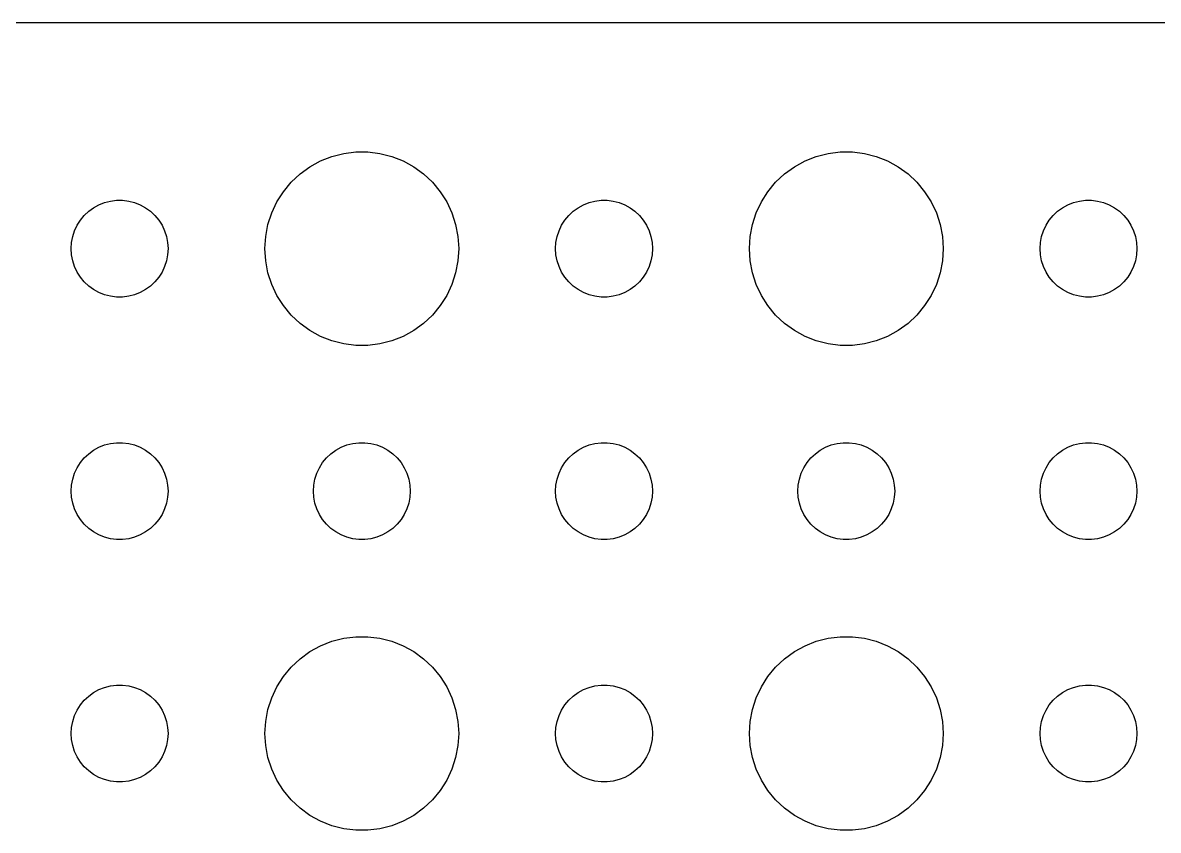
# Model space of a CAD drawing. Header units: metres. Extents: x -134 to 134, y 62 to 166.
# Drawn here: x -3 to 32.16, y 141.01 to 165.99 of the extents above; entities that cross this region are included whole.
import ezdxf

# ---------------------------------------------------------------- set-up
doc = ezdxf.new("R2010")
doc.units = ezdxf.units.M

msp = doc.modelspace()

# ---------------------------------------------------------------- linework, layer by layer
for p, q in [((129.814, 165.99), (-129.814, 165.99)), ((6.22266, 161.714), (6.57294, 161.853)), ((6.57294, 161.853), (6.93785, 161.947)), ((6.93785, 161.947), (7.31161, 161.994)), ((7.31161, 161.994), (7.68837, 161.994)), ((7.68837, 161.994), (8.06213, 161.947)), ((8.06213, 161.947), (8.42705, 161.853)), ((8.42705, 161.853), (8.77733, 161.714)), ((21.2227, 161.714), (21.5729, 161.853)), ((21.5729, 161.853), (21.9379, 161.947)), ((21.9379, 161.947), (22.3116, 161.994)), ((22.3116, 161.994), (22.6884, 161.994)), ((22.6884, 161.994), (23.0621, 161.947)), ((23.0621, 161.947), (23.427, 161.853)), ((23.427, 161.853), (23.7773, 161.714)), ((5.58772, 161.312), (5.89252, 161.533)), ((5.89252, 161.533), (6.22266, 161.714)), ((8.77733, 161.714), (9.10747, 161.533)), ((9.10747, 161.533), (9.41226, 161.312)), ((20.5877, 161.312), (20.8925, 161.533)), ((20.8925, 161.533), (21.2227, 161.714)), ((23.7773, 161.714), (24.1075, 161.533)), ((24.1075, 161.533), (24.4123, 161.312)), ((5.07294, 160.763), (5.31308, 161.054)), ((5.31308, 161.054), (5.58772, 161.312)), ((9.41226, 161.312), (9.6869, 161.054)), ((9.6869, 161.054), (9.92705, 160.763)), ((20.0729, 160.763), (20.3131, 161.054)), ((20.3131, 161.054), (20.5877, 161.312)), ((24.4123, 161.312), (24.6869, 161.054)), ((24.6869, 161.054), (24.927, 160.763)), ((4.87108, 160.445), (5.07294, 160.763)), ((9.92705, 160.763), (10.1289, 160.445)), ((19.8711, 160.445), (20.0729, 160.763)), ((24.927, 160.763), (25.1289, 160.445)), ((-0.80373, 160.266), (-0.63866, 160.357)), ((-0.63866, 160.357), (-0.46352, 160.427)), ((-0.46352, 160.427), (-0.28107, 160.473)), ((-0.28107, 160.473), (-0.09418, 160.497)), ((-0.09418, 160.497), (0.09418, 160.497)), ((0.09418, 160.497), (0.28107, 160.473)), ((0.28107, 160.473), (0.46352, 160.427)), ((0.46352, 160.427), (0.63866, 160.357)), ((0.63866, 160.357), (0.80373, 160.266)), ((4.71066, 160.104), (4.87108, 160.445)), ((10.1289, 160.445), (10.2893, 160.104)), ((14.1963, 160.266), (14.3613, 160.357)), ((14.3613, 160.357), (14.5365, 160.427)), ((14.5365, 160.427), (14.7189, 160.473)), ((14.7189, 160.473), (14.9058, 160.497)), ((14.9058, 160.497), (15.0942, 160.497)), ((15.0942, 160.497), (15.2811, 160.473)), ((15.2811, 160.473), (15.4635, 160.427)), ((15.4635, 160.427), (15.6387, 160.357)), ((15.6387, 160.357), (15.8037, 160.266)), ((19.7107, 160.104), (19.8711, 160.445)), ((25.1289, 160.445), (25.2893, 160.104)), ((29.1963, 160.266), (29.3613, 160.357)), ((29.3613, 160.357), (29.5365, 160.427)), ((29.5365, 160.427), (29.7189, 160.473)), ((29.7189, 160.473), (29.9058, 160.497)), ((29.9058, 160.497), (30.0942, 160.497)), ((30.0942, 160.497), (30.2811, 160.473)), ((30.2811, 160.473), (30.4635, 160.427)), ((30.4635, 160.427), (30.6387, 160.357)), ((30.6387, 160.357), (30.8037, 160.266)), ((-1.21352, 159.882), (-1.09344, 160.027)), ((-1.09344, 160.027), (-0.95613, 160.156)), ((-0.95613, 160.156), (-0.80373, 160.266)), ((0.80373, 160.266), (0.95613, 160.156)), ((0.95613, 160.156), (1.09344, 160.027)), ((1.09344, 160.027), (1.21352, 159.882)), ((4.59424, 159.746), (4.71066, 160.104)), ((10.2893, 160.104), (10.4057, 159.746)), ((13.7865, 159.882), (13.9065, 160.027)), ((13.9065, 160.027), (14.0439, 160.156)), ((14.0439, 160.156), (14.1963, 160.266)), ((15.8037, 160.266), (15.9561, 160.156)), ((15.9561, 160.156), (16.0934, 160.027)), ((16.0934, 160.027), (16.2135, 159.882)), ((19.5942, 159.746), (19.7107, 160.104)), ((25.2893, 160.104), (25.4057, 159.746)), ((28.7865, 159.882), (28.9065, 160.027)), ((28.9065, 160.027), (29.0439, 160.156)), ((29.0439, 160.156), (29.1963, 160.266)), ((30.8037, 160.266), (30.9561, 160.156)), ((30.9561, 160.156), (31.0934, 160.027)), ((31.0934, 160.027), (31.2135, 159.882)), ((-1.39465, 159.552), (-1.31445, 159.723)), ((-1.31445, 159.723), (-1.21352, 159.882)), ((1.21352, 159.882), (1.31445, 159.723)), ((1.31445, 159.723), (1.39465, 159.552)), ((4.52365, 159.376), (4.59424, 159.746)), ((10.4057, 159.746), (10.4763, 159.376)), ((13.6053, 159.552), (13.6855, 159.723)), ((13.6855, 159.723), (13.7865, 159.882)), ((16.2135, 159.882), (16.3145, 159.723)), ((16.3145, 159.723), (16.3947, 159.552)), ((19.5237, 159.376), (19.5942, 159.746)), ((25.4057, 159.746), (25.4763, 159.376)), ((28.6053, 159.552), (28.6855, 159.723)), ((28.6855, 159.723), (28.7865, 159.882)), ((31.2135, 159.882), (31.3145, 159.723)), ((31.3145, 159.723), (31.3947, 159.552)), ((-1.48816, 159.188), (-1.45287, 159.373)), ((-1.45287, 159.373), (-1.39465, 159.552)), ((1.39465, 159.552), (1.45287, 159.373)), ((1.45287, 159.373), (1.48816, 159.188)), ((4.5, 159), (4.52365, 159.376)), ((10.4763, 159.376), (10.5, 159)), ((13.5118, 159.188), (13.5471, 159.373)), ((13.5471, 159.373), (13.6053, 159.552)), ((16.3947, 159.552), (16.4529, 159.373)), ((16.4529, 159.373), (16.4882, 159.188)), ((19.5, 159), (19.5237, 159.376)), ((25.4763, 159.376), (25.5, 159)), ((28.5118, 159.188), (28.5471, 159.373)), ((28.5471, 159.373), (28.6053, 159.552)), ((31.3947, 159.552), (31.4529, 159.373)), ((31.4529, 159.373), (31.4882, 159.188)), ((-1.5, 159), (-1.48816, 159.188)), ((-1.48816, 158.812), (-1.5, 159)), ((1.48816, 159.188), (1.5, 159)), ((1.5, 159), (1.48816, 158.812)), ((4.52365, 158.624), (4.5, 159)), ((10.5, 159), (10.4763, 158.624)), ((13.5, 159), (13.5118, 159.188)), ((13.5118, 158.812), (13.5, 159)), ((16.4882, 159.188), (16.5, 159)), ((16.5, 159), (16.4882, 158.812)), ((19.5237, 158.624), (19.5, 159)), ((25.5, 159), (25.4763, 158.624)), ((28.5, 159), (28.5118, 159.188)), ((28.5118, 158.812), (28.5, 159)), ((31.4882, 159.188), (31.5, 159)), ((31.5, 159), (31.4882, 158.812)), ((-1.45287, 158.627), (-1.48816, 158.812)), ((-1.39465, 158.448), (-1.45287, 158.627)), ((1.45287, 158.627), (1.39465, 158.448)), ((1.48816, 158.812), (1.45287, 158.627)), ((4.59424, 158.254), (4.52365, 158.624)), ((10.4763, 158.624), (10.4057, 158.254)), ((13.5471, 158.627), (13.5118, 158.812)), ((13.6053, 158.448), (13.5471, 158.627)), ((16.4529, 158.627), (16.3947, 158.448)), ((16.4882, 158.812), (16.4529, 158.627)), ((19.5942, 158.254), (19.5237, 158.624)), ((25.4763, 158.624), (25.4057, 158.254)), ((28.5471, 158.627), (28.5118, 158.812)), ((28.6053, 158.448), (28.5471, 158.627)), ((31.4529, 158.627), (31.3947, 158.448)), ((31.4882, 158.812), (31.4529, 158.627)), ((-1.31445, 158.277), (-1.39465, 158.448)), ((-1.21352, 158.118), (-1.31445, 158.277)), ((1.31445, 158.277), (1.21352, 158.118)), ((1.39465, 158.448), (1.31445, 158.277)), ((4.71066, 157.896), (4.59424, 158.254)), ((10.4057, 158.254), (10.2893, 157.896)), ((13.6855, 158.277), (13.6053, 158.448)), ((13.7865, 158.118), (13.6855, 158.277)), ((16.3145, 158.277), (16.2135, 158.118)), ((16.3947, 158.448), (16.3145, 158.277)), ((19.7107, 157.896), (19.5942, 158.254)), ((25.4057, 158.254), (25.2893, 157.896)), ((28.6855, 158.277), (28.6053, 158.448)), ((28.7865, 158.118), (28.6855, 158.277)), ((31.3145, 158.277), (31.2135, 158.118)), ((31.3947, 158.448), (31.3145, 158.277)), ((-1.09344, 157.973), (-1.21352, 158.118)), ((-0.95613, 157.844), (-1.09344, 157.973)), ((1.09344, 157.973), (0.95613, 157.844)), ((1.21352, 158.118), (1.09344, 157.973)), ((4.87108, 157.555), (4.71066, 157.896)), ((10.2893, 157.896), (10.1289, 157.555)), ((13.9065, 157.973), (13.7865, 158.118)), ((14.0439, 157.844), (13.9065, 157.973)), ((16.0934, 157.973), (15.9561, 157.844)), ((16.2135, 158.118), (16.0934, 157.973)), ((19.8711, 157.555), (19.7107, 157.896)), ((25.2893, 157.896), (25.1289, 157.555)), ((28.9065, 157.973), (28.7865, 158.118)), ((29.0439, 157.844), (28.9065, 157.973)), ((31.0934, 157.973), (30.9561, 157.844)), ((31.2135, 158.118), (31.0934, 157.973)), ((-0.80373, 157.734), (-0.95613, 157.844)), ((-0.63866, 157.643), (-0.80373, 157.734)), ((-0.46352, 157.573), (-0.63866, 157.643)), ((-0.28107, 157.527), (-0.46352, 157.573)), ((-0.09418, 157.503), (-0.28107, 157.527)), ((0.28107, 157.527), (0.09418, 157.503)), ((0.46352, 157.573), (0.28107, 157.527)), ((0.63866, 157.643), (0.46352, 157.573)), ((0.80373, 157.734), (0.63866, 157.643)), ((0.95613, 157.844), (0.80373, 157.734)), ((5.07294, 157.237), (4.87108, 157.555)), ((10.1289, 157.555), (9.92705, 157.237)), ((14.1963, 157.734), (14.0439, 157.844)), ((14.3613, 157.643), (14.1963, 157.734)), ((14.5365, 157.573), (14.3613, 157.643)), ((14.7189, 157.527), (14.5365, 157.573)), ((14.9058, 157.503), (14.7189, 157.527)), ((15.2811, 157.527), (15.0942, 157.503)), ((15.4635, 157.573), (15.2811, 157.527)), ((15.6387, 157.643), (15.4635, 157.573)), ((15.8037, 157.734), (15.6387, 157.643)), ((15.9561, 157.844), (15.8037, 157.734)), ((20.0729, 157.237), (19.8711, 157.555)), ((25.1289, 157.555), (24.927, 157.237)), ((29.1963, 157.734), (29.0439, 157.844)), ((29.3613, 157.643), (29.1963, 157.734)), ((29.5365, 157.573), (29.3613, 157.643)), ((29.7189, 157.527), (29.5365, 157.573)), ((29.9058, 157.503), (29.7189, 157.527)), ((30.2811, 157.527), (30.0942, 157.503)), ((30.4635, 157.573), (30.2811, 157.527)), ((30.6387, 157.643), (30.4635, 157.573)), ((30.8037, 157.734), (30.6387, 157.643)), ((30.9561, 157.844), (30.8037, 157.734)), ((0.09418, 157.503), (-0.09418, 157.503)), ((5.31308, 156.946), (5.07294, 157.237)), ((9.92705, 157.237), (9.6869, 156.946)), ((15.0942, 157.503), (14.9058, 157.503)), ((20.3131, 156.946), (20.0729, 157.237)), ((24.927, 157.237), (24.6869, 156.946)), ((30.0942, 157.503), (29.9058, 157.503)), ((5.58772, 156.688), (5.31308, 156.946)), ((9.6869, 156.946), (9.41226, 156.688)), ((20.5877, 156.688), (20.3131, 156.946)), ((24.6869, 156.946), (24.4123, 156.688)), ((5.89252, 156.467), (5.58772, 156.688)), ((9.41226, 156.688), (9.10747, 156.467)), ((20.8925, 156.467), (20.5877, 156.688)), ((24.4123, 156.688), (24.1075, 156.467)), ((6.22266, 156.286), (5.89252, 156.467)), ((6.57294, 156.147), (6.22266, 156.286)), ((6.93785, 156.053), (6.57294, 156.147)), ((8.42705, 156.147), (8.06213, 156.053)), ((8.77733, 156.286), (8.42705, 156.147)), ((9.10747, 156.467), (8.77733, 156.286)), ((21.2227, 156.286), (20.8925, 156.467)), ((21.5729, 156.147), (21.2227, 156.286)), ((21.9379, 156.053), (21.5729, 156.147)), ((23.427, 156.147), (23.0621, 156.053)), ((23.7773, 156.286), (23.427, 156.147)), ((24.1075, 156.467), (23.7773, 156.286)), ((7.31161, 156.006), (6.93785, 156.053)), ((7.68837, 156.006), (7.31161, 156.006)), ((8.06213, 156.053), (7.68837, 156.006)), ((22.3116, 156.006), (21.9379, 156.053)), ((22.6884, 156.006), (22.3116, 156.006)), ((23.0621, 156.053), (22.6884, 156.006)), ((-0.46352, 152.927), (-0.28107, 152.973)), ((-0.28107, 152.973), (-0.09418, 152.997)), ((-0.09418, 152.997), (0.09418, 152.997)), ((0.09418, 152.997), (0.28107, 152.973)), ((0.28107, 152.973), (0.46352, 152.927)), ((7.03647, 152.927), (7.21892, 152.973)), ((7.21892, 152.973), (7.40581, 152.997)), ((7.40581, 152.997), (7.59418, 152.997)), ((7.59418, 152.997), (7.78107, 152.973)), ((7.78107, 152.973), (7.96352, 152.927)), ((14.5365, 152.927), (14.7189, 152.973)), ((14.7189, 152.973), (14.9058, 152.997)), ((14.9058, 152.997), (15.0942, 152.997)), ((15.0942, 152.997), (15.2811, 152.973)), ((15.2811, 152.973), (15.4635, 152.927)), ((22.0365, 152.927), (22.2189, 152.973)), ((22.2189, 152.973), (22.4058, 152.997)), ((22.4058, 152.997), (22.5942, 152.997)), ((22.5942, 152.997), (22.7811, 152.973)), ((22.7811, 152.973), (22.9635, 152.927)), ((29.5365, 152.927), (29.7189, 152.973)), ((29.7189, 152.973), (29.9058, 152.997)), ((29.9058, 152.997), (30.0942, 152.997)), ((30.0942, 152.997), (30.2811, 152.973)), ((30.2811, 152.973), (30.4635, 152.927)), ((-1.09344, 152.527), (-0.95613, 152.656)), ((-0.95613, 152.656), (-0.80373, 152.766)), ((-0.80373, 152.766), (-0.63866, 152.857)), ((-0.63866, 152.857), (-0.46352, 152.927)), ((0.46352, 152.927), (0.63866, 152.857)), ((0.63866, 152.857), (0.80373, 152.766)), ((0.80373, 152.766), (0.95613, 152.656)), ((0.95613, 152.656), (1.09344, 152.527)), ((6.40654, 152.527), (6.54385, 152.656)), ((6.54385, 152.656), (6.69626, 152.766)), ((6.69626, 152.766), (6.86133, 152.857)), ((6.86133, 152.857), (7.03647, 152.927)), ((7.96352, 152.927), (8.13866, 152.857)), ((8.13866, 152.857), (8.30373, 152.766)), ((8.30373, 152.766), (8.45613, 152.656)), ((8.45613, 152.656), (8.59344, 152.527)), ((13.9065, 152.527), (14.0439, 152.656)), ((14.0439, 152.656), (14.1963, 152.766)), ((14.1963, 152.766), (14.3613, 152.857)), ((14.3613, 152.857), (14.5365, 152.927)), ((15.4635, 152.927), (15.6387, 152.857)), ((15.6387, 152.857), (15.8037, 152.766)), ((15.8037, 152.766), (15.9561, 152.656)), ((15.9561, 152.656), (16.0934, 152.527)), ((21.4065, 152.527), (21.5439, 152.656)), ((21.5439, 152.656), (21.6963, 152.766)), ((21.6963, 152.766), (21.8613, 152.857)), ((21.8613, 152.857), (22.0365, 152.927)), ((22.9635, 152.927), (23.1387, 152.857)), ((23.1387, 152.857), (23.3037, 152.766)), ((23.3037, 152.766), (23.4561, 152.656)), ((23.4561, 152.656), (23.5934, 152.527)), ((28.9065, 152.527), (29.0439, 152.656)), ((29.0439, 152.656), (29.1963, 152.766)), ((29.1963, 152.766), (29.3613, 152.857)), ((29.3613, 152.857), (29.5365, 152.927)), ((30.4635, 152.927), (30.6387, 152.857)), ((30.6387, 152.857), (30.8037, 152.766)), ((30.8037, 152.766), (30.9561, 152.656)), ((30.9561, 152.656), (31.0934, 152.527)), ((-1.31445, 152.223), (-1.21352, 152.382)), ((-1.21352, 152.382), (-1.09344, 152.527)), ((1.09344, 152.527), (1.21352, 152.382)), ((1.21352, 152.382), (1.31445, 152.223)), ((6.18553, 152.223), (6.28647, 152.382)), ((6.28647, 152.382), (6.40654, 152.527)), ((8.59344, 152.527), (8.71352, 152.382)), ((8.71352, 152.382), (8.81445, 152.223)), ((13.6855, 152.223), (13.7865, 152.382)), ((13.7865, 152.382), (13.9065, 152.527)), ((16.0934, 152.527), (16.2135, 152.382)), ((16.2135, 152.382), (16.3145, 152.223)), ((21.1855, 152.223), (21.2865, 152.382)), ((21.2865, 152.382), (21.4065, 152.527)), ((23.5934, 152.527), (23.7135, 152.382)), ((23.7135, 152.382), (23.8145, 152.223)), ((28.6855, 152.223), (28.7865, 152.382)), ((28.7865, 152.382), (28.9065, 152.527)), ((31.0934, 152.527), (31.2135, 152.382)), ((31.2135, 152.382), (31.3145, 152.223)), ((-1.45287, 151.873), (-1.39465, 152.052)), ((-1.39465, 152.052), (-1.31445, 152.223)), ((1.31445, 152.223), (1.39465, 152.052)), ((1.39465, 152.052), (1.45287, 151.873)), ((6.04712, 151.873), (6.10533, 152.052)), ((6.10533, 152.052), (6.18553, 152.223)), ((8.81445, 152.223), (8.89465, 152.052)), ((8.89465, 152.052), (8.95287, 151.873)), ((13.5471, 151.873), (13.6053, 152.052)), ((13.6053, 152.052), (13.6855, 152.223)), ((16.3145, 152.223), (16.3947, 152.052)), ((16.3947, 152.052), (16.4529, 151.873)), ((21.0471, 151.873), (21.1053, 152.052)), ((21.1053, 152.052), (21.1855, 152.223)), ((23.8145, 152.223), (23.8947, 152.052)), ((23.8947, 152.052), (23.9529, 151.873)), ((28.5471, 151.873), (28.6053, 152.052)), ((28.6053, 152.052), (28.6855, 152.223)), ((31.3145, 152.223), (31.3947, 152.052)), ((31.3947, 152.052), (31.4529, 151.873)), ((-1.5, 151.5), (-1.48816, 151.688)), ((-1.48816, 151.688), (-1.45287, 151.873)), ((1.45287, 151.873), (1.48816, 151.688)), ((1.48816, 151.688), (1.5, 151.5)), ((6, 151.5), (6.01183, 151.688)), ((6.01183, 151.688), (6.04712, 151.873)), ((8.95287, 151.873), (8.98816, 151.688)), ((8.98816, 151.688), (9, 151.5)), ((13.5, 151.5), (13.5118, 151.688)), ((13.5118, 151.688), (13.5471, 151.873)), ((16.4529, 151.873), (16.4882, 151.688)), ((16.4882, 151.688), (16.5, 151.5)), ((21, 151.5), (21.0118, 151.688)), ((21.0118, 151.688), (21.0471, 151.873)), ((23.9529, 151.873), (23.9882, 151.688)), ((23.9882, 151.688), (24, 151.5)), ((28.5, 151.5), (28.5118, 151.688)), ((28.5118, 151.688), (28.5471, 151.873)), ((31.4529, 151.873), (31.4882, 151.688)), ((31.4882, 151.688), (31.5, 151.5)), ((-1.48816, 151.312), (-1.5, 151.5)), ((-1.45287, 151.127), (-1.48816, 151.312)), ((1.48816, 151.312), (1.45287, 151.127)), ((1.5, 151.5), (1.48816, 151.312)), ((6.01183, 151.312), (6, 151.5)), ((6.04712, 151.127), (6.01183, 151.312)), ((8.98816, 151.312), (8.95287, 151.127)), ((9, 151.5), (8.98816, 151.312)), ((13.5118, 151.312), (13.5, 151.5)), ((13.5471, 151.127), (13.5118, 151.312)), ((16.4882, 151.312), (16.4529, 151.127)), ((16.5, 151.5), (16.4882, 151.312)), ((21.0118, 151.312), (21, 151.5)), ((21.0471, 151.127), (21.0118, 151.312)), ((23.9882, 151.312), (23.9529, 151.127)), ((24, 151.5), (23.9882, 151.312)), ((28.5118, 151.312), (28.5, 151.5)), ((28.5471, 151.127), (28.5118, 151.312)), ((31.4882, 151.312), (31.4529, 151.127)), ((31.5, 151.5), (31.4882, 151.312)), ((-1.39465, 150.948), (-1.45287, 151.127)), ((-1.31445, 150.777), (-1.39465, 150.948)), ((1.39465, 150.948), (1.31445, 150.777)), ((1.45287, 151.127), (1.39465, 150.948)), ((6.10533, 150.948), (6.04712, 151.127)), ((6.18553, 150.777), (6.10533, 150.948)), ((8.89465, 150.948), (8.81445, 150.777)), ((8.95287, 151.127), (8.89465, 150.948)), ((13.6053, 150.948), (13.5471, 151.127)), ((13.6855, 150.777), (13.6053, 150.948)), ((16.3947, 150.948), (16.3145, 150.777)), ((16.4529, 151.127), (16.3947, 150.948)), ((21.1053, 150.948), (21.0471, 151.127)), ((21.1855, 150.777), (21.1053, 150.948)), ((23.8947, 150.948), (23.8145, 150.777)), ((23.9529, 151.127), (23.8947, 150.948)), ((28.6053, 150.948), (28.5471, 151.127)), ((28.6855, 150.777), (28.6053, 150.948)), ((31.3947, 150.948), (31.3145, 150.777)), ((31.4529, 151.127), (31.3947, 150.948)), ((-1.21352, 150.618), (-1.31445, 150.777)), ((-1.09344, 150.473), (-1.21352, 150.618)), ((1.21352, 150.618), (1.09344, 150.473)), ((1.31445, 150.777), (1.21352, 150.618)), ((6.28647, 150.618), (6.18553, 150.777)), ((6.40654, 150.473), (6.28647, 150.618)), ((8.71352, 150.618), (8.59344, 150.473)), ((8.81445, 150.777), (8.71352, 150.618)), ((13.7865, 150.618), (13.6855, 150.777)), ((13.9065, 150.473), (13.7865, 150.618)), ((16.2135, 150.618), (16.0934, 150.473)), ((16.3145, 150.777), (16.2135, 150.618)), ((21.2865, 150.618), (21.1855, 150.777)), ((21.4065, 150.473), (21.2865, 150.618)), ((23.7135, 150.618), (23.5934, 150.473)), ((23.8145, 150.777), (23.7135, 150.618)), ((28.7865, 150.618), (28.6855, 150.777)), ((28.9065, 150.473), (28.7865, 150.618)), ((31.2135, 150.618), (31.0934, 150.473)), ((31.3145, 150.777), (31.2135, 150.618)), ((-0.95613, 150.344), (-1.09344, 150.473)), ((-0.80373, 150.234), (-0.95613, 150.344)), ((-0.63866, 150.143), (-0.80373, 150.234)), ((-0.46352, 150.073), (-0.63866, 150.143)), ((0.63866, 150.143), (0.46352, 150.073)), ((0.80373, 150.234), (0.63866, 150.143)), ((0.95613, 150.344), (0.80373, 150.234)), ((1.09344, 150.473), (0.95613, 150.344)), ((6.54385, 150.344), (6.40654, 150.473)), ((6.69626, 150.234), (6.54385, 150.344)), ((6.86133, 150.143), (6.69626, 150.234)), ((7.03647, 150.073), (6.86133, 150.143)), ((8.13866, 150.143), (7.96352, 150.073)), ((8.30373, 150.234), (8.13866, 150.143)), ((8.45613, 150.344), (8.30373, 150.234)), ((8.59344, 150.473), (8.45613, 150.344)), ((14.0439, 150.344), (13.9065, 150.473)), ((14.1963, 150.234), (14.0439, 150.344)), ((14.3613, 150.143), (14.1963, 150.234)), ((14.5365, 150.073), (14.3613, 150.143)), ((15.6387, 150.143), (15.4635, 150.073)), ((15.8037, 150.234), (15.6387, 150.143)), ((15.9561, 150.344), (15.8037, 150.234)), ((16.0934, 150.473), (15.9561, 150.344)), ((21.5439, 150.344), (21.4065, 150.473)), ((21.6963, 150.234), (21.5439, 150.344)), ((21.8613, 150.143), (21.6963, 150.234)), ((22.0365, 150.073), (21.8613, 150.143)), ((23.1387, 150.143), (22.9635, 150.073)), ((23.3037, 150.234), (23.1387, 150.143)), ((23.4561, 150.344), (23.3037, 150.234)), ((23.5934, 150.473), (23.4561, 150.344)), ((29.0439, 150.344), (28.9065, 150.473)), ((29.1963, 150.234), (29.0439, 150.344)), ((29.3613, 150.143), (29.1963, 150.234)), ((29.5365, 150.073), (29.3613, 150.143)), ((30.6387, 150.143), (30.4635, 150.073)), ((30.8037, 150.234), (30.6387, 150.143)), ((30.9561, 150.344), (30.8037, 150.234)), ((31.0934, 150.473), (30.9561, 150.344)), ((-0.28107, 150.027), (-0.46352, 150.073)), ((-0.09418, 150.003), (-0.28107, 150.027)), ((0.09418, 150.003), (-0.09418, 150.003)), ((0.28107, 150.027), (0.09418, 150.003)), ((0.46352, 150.073), (0.28107, 150.027)), ((7.21892, 150.027), (7.03647, 150.073)), ((7.40581, 150.003), (7.21892, 150.027)), ((7.59418, 150.003), (7.40581, 150.003)), ((7.78107, 150.027), (7.59418, 150.003)), ((7.96352, 150.073), (7.78107, 150.027)), ((14.7189, 150.027), (14.5365, 150.073)), ((14.9058, 150.003), (14.7189, 150.027)), ((15.0942, 150.003), (14.9058, 150.003)), ((15.2811, 150.027), (15.0942, 150.003)), ((15.4635, 150.073), (15.2811, 150.027)), ((22.2189, 150.027), (22.0365, 150.073)), ((22.4058, 150.003), (22.2189, 150.027)), ((22.5942, 150.003), (22.4058, 150.003)), ((22.7811, 150.027), (22.5942, 150.003)), ((22.9635, 150.073), (22.7811, 150.027)), ((29.7189, 150.027), (29.5365, 150.073)), ((29.9058, 150.003), (29.7189, 150.027)), ((30.0942, 150.003), (29.9058, 150.003)), ((30.2811, 150.027), (30.0942, 150.003)), ((30.4635, 150.073), (30.2811, 150.027)), ((6.93785, 146.947), (7.31161, 146.994)), ((7.31161, 146.994), (7.68837, 146.994)), ((7.68837, 146.994), (8.06213, 146.947)), ((21.9379, 146.947), (22.3116, 146.994)), ((22.3116, 146.994), (22.6884, 146.994)), ((22.6884, 146.994), (23.0621, 146.947)), ((5.89252, 146.533), (6.22266, 146.714)), ((6.22266, 146.714), (6.57294, 146.853)), ((6.57294, 146.853), (6.93785, 146.947)), ((8.06213, 146.947), (8.42705, 146.853)), ((8.42705, 146.853), (8.77733, 146.714)), ((8.77733, 146.714), (9.10747, 146.533)), ((20.8925, 146.533), (21.2227, 146.714)), ((21.2227, 146.714), (21.5729, 146.853)), ((21.5729, 146.853), (21.9379, 146.947)), ((23.0621, 146.947), (23.427, 146.853)), ((23.427, 146.853), (23.7773, 146.714)), ((23.7773, 146.714), (24.1075, 146.533)), ((5.31308, 146.054), (5.58772, 146.312)), ((5.58772, 146.312), (5.89252, 146.533)), ((9.10747, 146.533), (9.41226, 146.312)), ((9.41226, 146.312), (9.6869, 146.054)), ((20.3131, 146.054), (20.5877, 146.312)), ((20.5877, 146.312), (20.8925, 146.533)), ((24.1075, 146.533), (24.4123, 146.312)), ((24.4123, 146.312), (24.6869, 146.054)), ((5.07294, 145.763), (5.31308, 146.054)), ((9.6869, 146.054), (9.92705, 145.763)), ((20.0729, 145.763), (20.3131, 146.054)), ((24.6869, 146.054), (24.927, 145.763)), ((4.87108, 145.445), (5.07294, 145.763)), ((9.92705, 145.763), (10.1289, 145.445)), ((19.8711, 145.445), (20.0729, 145.763)), ((24.927, 145.763), (25.1289, 145.445)), ((-0.95613, 145.156), (-0.80373, 145.266)), ((-0.80373, 145.266), (-0.63866, 145.357)), ((-0.63866, 145.357), (-0.46352, 145.427)), ((-0.46352, 145.427), (-0.28107, 145.473)), ((-0.28107, 145.473), (-0.09418, 145.497)), ((-0.09418, 145.497), (0.09418, 145.497)), ((0.09418, 145.497), (0.28107, 145.473)), ((0.28107, 145.473), (0.46352, 145.427)), ((0.46352, 145.427), (0.63866, 145.357)), ((0.63866, 145.357), (0.80373, 145.266)), ((0.80373, 145.266), (0.95613, 145.156)), ((4.71066, 145.104), (4.87108, 145.445)), ((10.1289, 145.445), (10.2893, 145.104)), ((14.0439, 145.156), (14.1963, 145.266)), ((14.1963, 145.266), (14.3613, 145.357)), ((14.3613, 145.357), (14.5365, 145.427)), ((14.5365, 145.427), (14.7189, 145.473)), ((14.7189, 145.473), (14.9058, 145.497)), ((14.9058, 145.497), (15.0942, 145.497)), ((15.0942, 145.497), (15.2811, 145.473)), ((15.2811, 145.473), (15.4635, 145.427)), ((15.4635, 145.427), (15.6387, 145.357)), ((15.6387, 145.357), (15.8037, 145.266)), ((15.8037, 145.266), (15.9561, 145.156)), ((19.7107, 145.104), (19.8711, 145.445)), ((25.1289, 145.445), (25.2893, 145.104)), ((29.0439, 145.156), (29.1963, 145.266)), ((29.1963, 145.266), (29.3613, 145.357)), ((29.3613, 145.357), (29.5365, 145.427)), ((29.5365, 145.427), (29.7189, 145.473)), ((29.7189, 145.473), (29.9058, 145.497)), ((29.9058, 145.497), (30.0942, 145.497)), ((30.0942, 145.497), (30.2811, 145.473)), ((30.2811, 145.473), (30.4635, 145.427)), ((30.4635, 145.427), (30.6387, 145.357)), ((30.6387, 145.357), (30.8037, 145.266)), ((30.8037, 145.266), (30.9561, 145.156)), ((-1.31445, 144.723), (-1.21352, 144.882)), ((-1.21352, 144.882), (-1.09344, 145.027)), ((-1.09344, 145.027), (-0.95613, 145.156)), ((0.95613, 145.156), (1.09344, 145.027)), ((1.09344, 145.027), (1.21352, 144.882)), ((1.21352, 144.882), (1.31445, 144.723)), ((4.59424, 144.746), (4.71066, 145.104)), ((10.2893, 145.104), (10.4057, 144.746)), ((13.6855, 144.723), (13.7865, 144.882)), ((13.7865, 144.882), (13.9065, 145.027)), ((13.9065, 145.027), (14.0439, 145.156)), ((15.9561, 145.156), (16.0934, 145.027)), ((16.0934, 145.027), (16.2135, 144.882)), ((16.2135, 144.882), (16.3145, 144.723)), ((19.5942, 144.746), (19.7107, 145.104)), ((25.2893, 145.104), (25.4057, 144.746)), ((28.6855, 144.723), (28.7865, 144.882)), ((28.7865, 144.882), (28.9065, 145.027)), ((28.9065, 145.027), (29.0439, 145.156)), ((30.9561, 145.156), (31.0934, 145.027)), ((31.0934, 145.027), (31.2135, 144.882)), ((31.2135, 144.882), (31.3145, 144.723)), ((-1.45287, 144.373), (-1.39465, 144.552)), ((-1.39465, 144.552), (-1.31445, 144.723)), ((1.31445, 144.723), (1.39465, 144.552)), ((1.39465, 144.552), (1.45287, 144.373)), ((4.52365, 144.376), (4.59424, 144.746)), ((10.4057, 144.746), (10.4763, 144.376)), ((13.5471, 144.373), (13.6053, 144.552)), ((13.6053, 144.552), (13.6855, 144.723)), ((16.3145, 144.723), (16.3947, 144.552)), ((16.3947, 144.552), (16.4529, 144.373)), ((19.5237, 144.376), (19.5942, 144.746)), ((25.4057, 144.746), (25.4763, 144.376)), ((28.5471, 144.373), (28.6053, 144.552)), ((28.6053, 144.552), (28.6855, 144.723)), ((31.3145, 144.723), (31.3947, 144.552)), ((31.3947, 144.552), (31.4529, 144.373)), ((-1.5, 144), (-1.48816, 144.188)), ((-1.48816, 144.188), (-1.45287, 144.373)), ((1.45287, 144.373), (1.48816, 144.188)), ((1.48816, 144.188), (1.5, 144)), ((4.5, 144), (4.52365, 144.376)), ((10.4763, 144.376), (10.5, 144)), ((13.5, 144), (13.5118, 144.188)), ((13.5118, 144.188), (13.5471, 144.373)), ((16.4529, 144.373), (16.4882, 144.188)), ((16.4882, 144.188), (16.5, 144)), ((19.5, 144), (19.5237, 144.376)), ((25.4763, 144.376), (25.5, 144)), ((28.5, 144), (28.5118, 144.188)), ((28.5118, 144.188), (28.5471, 144.373)), ((31.4529, 144.373), (31.4882, 144.188)), ((31.4882, 144.188), (31.5, 144)), ((-1.48816, 143.812), (-1.5, 144)), ((-1.45287, 143.627), (-1.48816, 143.812)), ((1.48816, 143.812), (1.45287, 143.627)), ((1.5, 144), (1.48816, 143.812)), ((4.52365, 143.624), (4.5, 144)), ((10.5, 144), (10.4763, 143.624)), ((13.5118, 143.812), (13.5, 144)), ((13.5471, 143.627), (13.5118, 143.812)), ((16.4882, 143.812), (16.4529, 143.627)), ((16.5, 144), (16.4882, 143.812)), ((19.5237, 143.624), (19.5, 144)), ((25.5, 144), (25.4763, 143.624)), ((28.5118, 143.812), (28.5, 144)), ((28.5471, 143.627), (28.5118, 143.812)), ((31.4882, 143.812), (31.4529, 143.627)), ((31.5, 144), (31.4882, 143.812)), ((-1.39465, 143.448), (-1.45287, 143.627)), ((1.45287, 143.627), (1.39465, 143.448)), ((4.59424, 143.254), (4.52365, 143.624)), ((10.4763, 143.624), (10.4057, 143.254)), ((13.6053, 143.448), (13.5471, 143.627)), ((16.4529, 143.627), (16.3947, 143.448)), ((19.5942, 143.254), (19.5237, 143.624)), ((25.4763, 143.624), (25.4057, 143.254)), ((28.6053, 143.448), (28.5471, 143.627)), ((31.4529, 143.627), (31.3947, 143.448)), ((-1.31445, 143.277), (-1.39465, 143.448)), ((-1.21352, 143.118), (-1.31445, 143.277)), ((-1.09344, 142.973), (-1.21352, 143.118)), ((1.21352, 143.118), (1.09344, 142.973)), ((1.31445, 143.277), (1.21352, 143.118)), ((1.39465, 143.448), (1.31445, 143.277)), ((4.71066, 142.896), (4.59424, 143.254)), ((10.4057, 143.254), (10.2893, 142.896)), ((13.6855, 143.277), (13.6053, 143.448)), ((13.7865, 143.118), (13.6855, 143.277)), ((13.9065, 142.973), (13.7865, 143.118)), ((16.2135, 143.118), (16.0934, 142.973)), ((16.3145, 143.277), (16.2135, 143.118)), ((16.3947, 143.448), (16.3145, 143.277)), ((19.7107, 142.896), (19.5942, 143.254)), ((25.4057, 143.254), (25.2893, 142.896)), ((28.6855, 143.277), (28.6053, 143.448)), ((28.7865, 143.118), (28.6855, 143.277)), ((28.9065, 142.973), (28.7865, 143.118)), ((31.2135, 143.118), (31.0934, 142.973)), ((31.3145, 143.277), (31.2135, 143.118)), ((31.3947, 143.448), (31.3145, 143.277)), ((-0.95613, 142.844), (-1.09344, 142.973)), ((-0.80373, 142.734), (-0.95613, 142.844)), ((0.95613, 142.844), (0.80373, 142.734)), ((1.09344, 142.973), (0.95613, 142.844)), ((4.87108, 142.555), (4.71066, 142.896)), ((10.2893, 142.896), (10.1289, 142.555)), ((14.0439, 142.844), (13.9065, 142.973)), ((14.1963, 142.734), (14.0439, 142.844)), ((15.9561, 142.844), (15.8037, 142.734)), ((16.0934, 142.973), (15.9561, 142.844)), ((19.8711, 142.555), (19.7107, 142.896)), ((25.2893, 142.896), (25.1289, 142.555)), ((29.0439, 142.844), (28.9065, 142.973)), ((29.1963, 142.734), (29.0439, 142.844)), ((30.9561, 142.844), (30.8037, 142.734)), ((31.0934, 142.973), (30.9561, 142.844)), ((-0.63866, 142.643), (-0.80373, 142.734)), ((-0.46352, 142.573), (-0.63866, 142.643)), ((-0.28107, 142.527), (-0.46352, 142.573)), ((-0.09418, 142.503), (-0.28107, 142.527)), ((0.09418, 142.503), (-0.09418, 142.503)), ((0.28107, 142.527), (0.09418, 142.503)), ((0.46352, 142.573), (0.28107, 142.527)), ((0.63866, 142.643), (0.46352, 142.573)), ((0.80373, 142.734), (0.63866, 142.643)), ((5.07294, 142.237), (4.87108, 142.555)), ((10.1289, 142.555), (9.92705, 142.237)), ((14.3613, 142.643), (14.1963, 142.734)), ((14.5365, 142.573), (14.3613, 142.643)), ((14.7189, 142.527), (14.5365, 142.573)), ((14.9058, 142.503), (14.7189, 142.527)), ((15.0942, 142.503), (14.9058, 142.503)), ((15.2811, 142.527), (15.0942, 142.503)), ((15.4635, 142.573), (15.2811, 142.527)), ((15.6387, 142.643), (15.4635, 142.573)), ((15.8037, 142.734), (15.6387, 142.643)), ((20.0729, 142.237), (19.8711, 142.555)), ((25.1289, 142.555), (24.927, 142.237)), ((29.3613, 142.643), (29.1963, 142.734)), ((29.5365, 142.573), (29.3613, 142.643)), ((29.7189, 142.527), (29.5365, 142.573)), ((29.9058, 142.503), (29.7189, 142.527)), ((30.0942, 142.503), (29.9058, 142.503)), ((30.2811, 142.527), (30.0942, 142.503)), ((30.4635, 142.573), (30.2811, 142.527)), ((30.6387, 142.643), (30.4635, 142.573)), ((30.8037, 142.734), (30.6387, 142.643)), ((5.31308, 141.946), (5.07294, 142.237)), ((9.92705, 142.237), (9.6869, 141.946)), ((20.3131, 141.946), (20.0729, 142.237)), ((24.927, 142.237), (24.6869, 141.946)), ((5.58772, 141.688), (5.31308, 141.946)), ((9.6869, 141.946), (9.41226, 141.688)), ((20.5877, 141.688), (20.3131, 141.946)), ((24.6869, 141.946), (24.4123, 141.688)), ((5.89252, 141.467), (5.58772, 141.688)), ((6.22266, 141.286), (5.89252, 141.467)), ((9.10747, 141.467), (8.77733, 141.286)), ((9.41226, 141.688), (9.10747, 141.467)), ((20.8925, 141.467), (20.5877, 141.688)), ((21.2227, 141.286), (20.8925, 141.467)), ((24.1075, 141.467), (23.7773, 141.286)), ((24.4123, 141.688), (24.1075, 141.467)), ((6.57294, 141.147), (6.22266, 141.286)), ((6.93785, 141.053), (6.57294, 141.147)), ((7.31161, 141.006), (6.93785, 141.053)), ((7.68837, 141.006), (7.31161, 141.006)), ((8.06213, 141.053), (7.68837, 141.006)), ((8.42705, 141.147), (8.06213, 141.053)), ((8.77733, 141.286), (8.42705, 141.147)), ((21.5729, 141.147), (21.2227, 141.286)), ((21.9379, 141.053), (21.5729, 141.147)), ((22.3116, 141.006), (21.9379, 141.053)), ((22.6884, 141.006), (22.3116, 141.006)), ((23.0621, 141.053), (22.6884, 141.006)), ((23.427, 141.147), (23.0621, 141.053)), ((23.7773, 141.286), (23.427, 141.147))]:
    msp.add_line(p, q)

doc.saveas('drawing.dxf')
